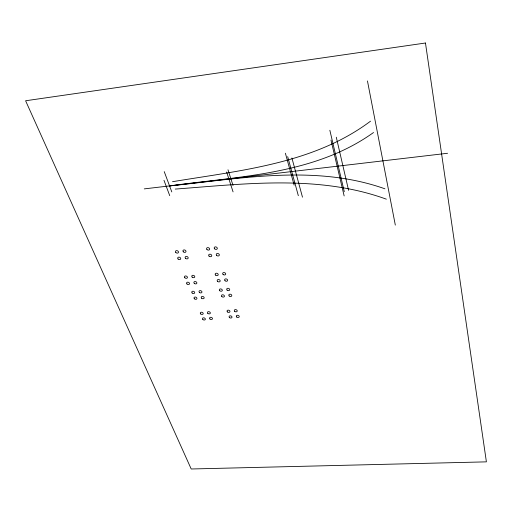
<?xml version="1.0" encoding="UTF-8"?>
<svg xmlns="http://www.w3.org/2000/svg" width="512" height="512" viewBox="0 0 512 512"><rect width="100%" height="100%" fill="white"/><g stroke="black" fill="none" stroke-linecap="round" stroke-linejoin="round"><path stroke-width="0.77" d="M370.528 121.178C313.549 163.866 240.467 170.406 172.525 181.702M373.542 132.506C314.406 174.899 238.854 176.198 169.562 185.914C240.781 178.618 315.334 164.154 384.928 188.806M144.269 188.883L447.571 153.267M175.245 189.082C245.427 183.859 318.56 174.522 386.342 199.168M163.968 180.294L169.734 195.661M164.237 171.629L171.802 191.923M226.63 171.994L233.069 191.878M227.987 169.779L233.037 185.453M285.395 153.216L294.131 185.152M287.68 156.634L298.33 195.699M291.91 158.003L302.477 197.184M329.85 130.272L344.282 191.654M330.976 140.09L344.154 195.936M336.288 137.229L348.582 190.355M367.456 80.947L395.322 225.101M425.466 43.008L25.6 100.762L191.206 468.992L486.4 461.856L425.466 43.008M221.862 296.576A1.53 1.114 17.6 0 0 224.378 296.467A1.53 1.114 17.6 0 0 222.592 294.784A1.53 1.114 17.6 0 0 221.862 296.576M219.738 290.72A1.536 1.126 17.9 0 0 222.266 290.605A1.536 1.126 17.9 0 0 220.467 288.909A1.536 1.126 17.9 0 0 219.738 290.72M229.197 295.981A1.53 1.12 17.2 0 0 231.725 295.866A1.53 1.12 17.2 0 0 229.946 294.182A1.53 1.12 17.2 0 0 229.197 295.981M227.104 290.106A1.536 1.133 17.5 0 0 229.645 289.99A1.536 1.133 17.5 0 0 227.853 288.288A1.536 1.133 17.5 0 0 227.104 290.106M194.419 298.81A1.517 1.094 19.1 0 0 196.896 298.701A1.517 1.094 19.1 0 0 195.098 297.037A1.517 1.094 19.1 0 0 194.419 298.81M192.16 277.107A1.555 1.139 19.9 0 0 194.714 277.062A1.555 1.139 19.9 0 0 192.941 275.296A1.555 1.139 19.9 0 0 192.16 277.107M194.266 283.334A1.542 1.126 19.6 0 0 196.806 283.296A1.542 1.126 19.6 0 0 195.053 281.542A1.542 1.126 19.6 0 0 194.266 283.334M184.826 277.754A1.549 1.133 20.3 0 0 187.366 277.715A1.549 1.133 20.3 0 0 185.594 275.949A1.549 1.133 20.3 0 0 184.826 277.754M186.97 283.968A1.542 1.12 20 0 0 189.498 283.923A1.542 1.12 20 0 0 187.738 282.176A1.542 1.12 20 0 0 186.97 283.968M178.093 259.014A1.574 1.171 21.4 0 0 180.672 258.957A1.574 1.171 21.4 0 0 178.861 257.139A1.574 1.171 21.4 0 0 178.093 259.014M175.853 252.531A1.587 1.184 21.8 0 0 178.445 252.467A1.587 1.184 21.8 0 0 176.621 250.63A1.587 1.184 21.8 0 0 175.853 252.531M185.53 258.31A1.581 1.178 21 0 0 188.122 258.253A1.581 1.178 21 0 0 186.31 256.429A1.581 1.178 21 0 0 185.53 258.31M183.328 251.808A1.587 1.19 21.4 0 0 185.926 251.75A1.587 1.19 21.4 0 0 184.109 249.907A1.587 1.19 21.4 0 0 183.328 251.808M209.05 256.096A1.587 1.197 19.7 0 0 211.68 256.038A1.587 1.197 19.7 0 0 209.888 254.195A1.587 1.197 19.7 0 0 209.05 256.096M206.963 249.53A1.6 1.21 20 0 0 209.6 249.472A1.6 1.21 20 0 0 207.802 247.61A1.6 1.21 20 0 0 206.963 249.53M216.634 255.379A1.587 1.203 19.2 0 0 219.27 255.322A1.587 1.203 19.2 0 0 217.485 253.478A1.587 1.203 19.2 0 0 216.634 255.379M214.586 248.8A1.6 1.216 19.6 0 0 217.235 248.736A1.6 1.216 19.6 0 0 215.437 246.867A1.6 1.216 19.6 0 0 214.586 248.8M217.626 281.402A1.549 1.146 18.3 0 0 220.154 281.21A1.549 1.146 18.3 0 0 218.278 279.526A1.549 1.146 18.3 0 0 217.626 281.402M215.629 275.117A1.562 1.158 18.6 0 0 218.17 274.925A1.562 1.158 18.6 0 0 216.282 273.216A1.562 1.158 18.6 0 0 215.629 275.117M225.062 280.762A1.555 1.152 17.9 0 0 227.603 280.57A1.555 1.152 17.9 0 0 225.734 278.88A1.555 1.152 17.9 0 0 225.062 280.762M223.104 274.458A1.562 1.165 18.2 0 0 225.658 274.266A1.562 1.165 18.2 0 0 223.77 272.557A1.562 1.165 18.2 0 0 223.104 274.458M192.173 293.018A1.523 1.107 19.4 0 0 194.662 292.902A1.523 1.107 19.4 0 0 192.845 291.226A1.523 1.107 19.4 0 0 192.173 293.018M201.632 298.221A1.517 1.101 18.7 0 0 204.122 298.112A1.517 1.101 18.7 0 0 202.323 296.448A1.517 1.101 18.7 0 0 201.632 298.221M199.418 292.41A1.53 1.114 19 0 0 201.914 292.301A1.53 1.114 19 0 0 200.109 290.618A1.53 1.114 19 0 0 199.418 292.41M229.549 317.6A1.498 1.075 16.6 0 0 231.974 317.363A1.498 1.075 16.6 0 0 230.106 315.821A1.498 1.075 16.6 0 0 229.549 317.6M227.501 311.955A1.504 1.088 16.9 0 0 229.933 311.718A1.504 1.088 16.9 0 0 228.051 310.157A1.504 1.088 16.9 0 0 227.501 311.955M236.768 317.056A1.504 1.082 16.2 0 0 239.206 316.826A1.504 1.082 16.2 0 0 237.338 315.277A1.504 1.082 16.2 0 0 236.768 317.056M234.752 311.398A1.51 1.094 16.5 0 0 237.197 311.162A1.51 1.094 16.5 0 0 235.322 309.6A1.51 1.094 16.5 0 0 234.752 311.398M207.834 313.389A1.498 1.075 17.9 0 0 210.291 313.293A1.498 1.075 17.9 0 0 208.525 311.661A1.498 1.075 17.9 0 0 207.834 313.389M209.971 318.989A1.491 1.062 17.7 0 0 212.416 318.899A1.491 1.062 17.7 0 0 210.662 317.286A1.491 1.062 17.7 0 0 209.971 318.989M200.704 313.933A1.498 1.069 18.3 0 0 203.149 313.837A1.498 1.069 18.3 0 0 201.382 312.211A1.498 1.069 18.3 0 0 200.704 313.933M202.867 319.52A1.491 1.056 18 0 0 205.306 319.43A1.491 1.056 18 0 0 203.546 317.818A1.491 1.056 18 0 0 202.867 319.52"/></g></svg>
